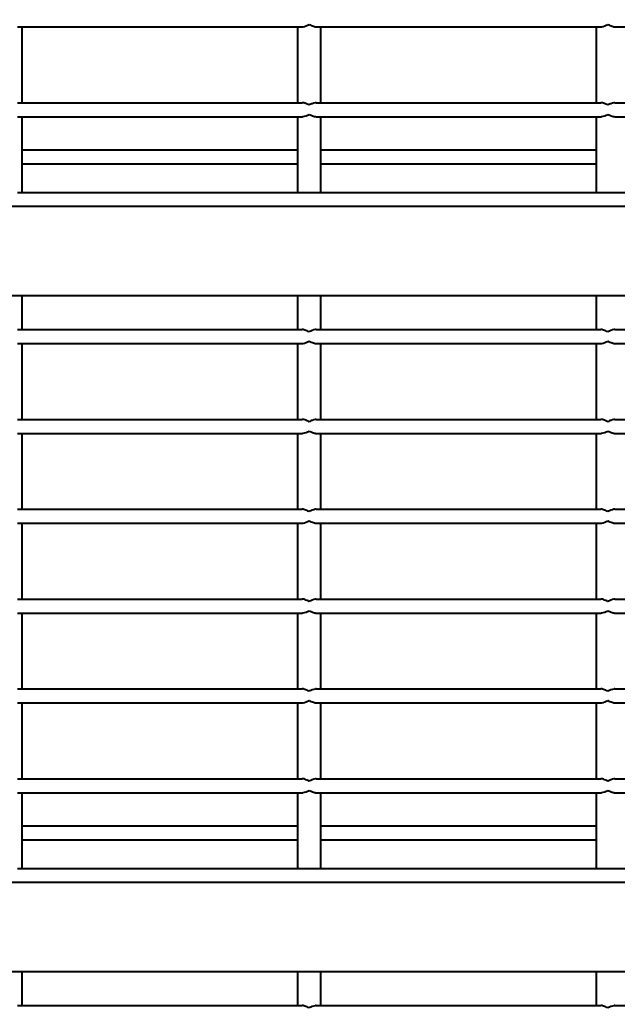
# Model space of a CAD drawing. Header units: millimetres. Extents: x 1293 to 41893, y 1011 to 26911.
# Drawn here: x 16412.8 to 16616, y 12722.7 to 13060 of the extents above; entities that cross this region are included whole.
import ezdxf

# ---------------------------------------------------------------- set-up
doc = ezdxf.new("R2010")
doc.units = ezdxf.units.MM
doc.header["$LTSCALE"] = 50
doc.layers.add('CAPA_1', color=7, linetype='Continuous')
doc.layers.add('PASILLOS', color=2, linetype='Continuous')
doc.styles.add('SLDTEXTSTYLE0', font='TXT', dxfattribs={"width": 0.75})
doc.dimstyles.new('SLDDIMSTYLE0', dxfattribs={"dimtxt": 100, "dimasz": 100, "dimexe": 0, "dimexo": 0.0625, "dimgap": 25, "dimtad": 2, "dimdec": 0, "dimrnd": 1e-09, "dimzin": 12, "dimdsep": 46, "dimtxsty": 'SLDTEXTSTYLE0', "dimsah": 1, "dimcen": 0.09, "dimadec": 0, "dimazin": 3, "dimtfac": 1, "dimtdec": 0, "dimtofl": 0, "dimtmove": 0, "dimatfit": 3, "dimfxl": 1, "dimfrac": 2, "dimtolj": 1, "dimtzin": 12, "dimarcsym": 0})

# ---------------------------------------------------------------- blocks, each defined once
blk = doc.blocks.new('_D_16')
at = {"layer": 'CAPA_1', "transparency": 16777216}
for p, q in [((7974.69, 13667.35), (7974.69, 9974.87)), ((18069.94, 13667.83), (18069.94, 9974.87)), ((7974.69, 10024.87), (18069.94, 10024.87))]:
    blk.add_line(p, q, dxfattribs=at)
for points in [[(7974.69, 10024.87), (8074.69, 10009.48), (8074.69, 10040.25)], [(18069.94, 10024.87), (17969.94, 10040.25), (17969.94, 10009.48)]]:
    blk.add_solid(points, dxfattribs=at)
at = {"layer": 'CAPA_1', "transparency": 16777216, "insert": (12837.59, 10153.77), "char_height": 100, "attachment_point": 1, "style": 'SLDTEXTSTYLE0'}
blk.add_mtext('10095', dxfattribs=at)

msp = doc.modelspace()

# ---------------------------------------------------------------- linework, layer by layer
at = {"layer": 'PASILLOS', "linetype": 'Continuous', "lineweight": 25}
for p, q in [((16412.0240732, 13057.6032231), (16508.8615732, 13057.6032231)), ((16413.6115732, 13031.8257231), (16413.6115732, 13057.6032231)), ((16507.2740732, 13057.6032231), (16507.2740732, 13031.8257231)), ((16513.6240732, 13057.6032231), (16610.4615732, 13057.6032231)), ((16515.2115732, 13031.8257231), (16515.2115732, 13057.6032231)), ((16608.8740732, 13057.6032231), (16608.8740732, 13031.8257231)), ((16615.2240732, 13057.6032231), (16712.0615732, 13057.6032231)), ((16412.0240732, 13031.8257231), (16508.8615732, 13031.8257231)), ((16513.6240732, 13031.8257231), (16610.4615732, 13031.8257231)), ((16615.2240732, 13031.8257231), (16712.0615732, 13031.8257231)), ((16412.0240732, 13027.0632231), (16508.8615732, 13027.0632231)), ((16413.6115732, 13001.2857231), (16413.6115732, 13027.0632231)), ((16507.2740732, 13027.0632231), (16507.2740732, 13001.2857231)), ((16513.6240732, 13027.0632231), (16610.4615732, 13027.0632231)), ((16515.2115732, 13001.2857231), (16515.2115732, 13027.0632231)), ((16608.8740732, 13027.0632231), (16608.8740732, 13001.2857231)), ((16615.2240732, 13027.0632231), (16712.0615732, 13027.0632231)), ((16413.6115732, 13015.7923902), (16507.2740732, 13015.7923902)), ((16515.2115732, 13015.7923902), (16608.8740732, 13015.7923902)), ((16413.6115732, 13011.0298902), (16507.2740732, 13011.0298902)), ((16515.2115732, 13011.0298902), (16608.8740732, 13011.0298902)), ((16412.0240732, 13001.2857231), (16508.8615732, 13001.2857231)), ((16508.8615732, 13001.2857231), (16513.6240732, 13001.2857231)), ((16513.6240732, 13001.2857231), (16610.4615732, 13001.2857231)), ((16610.4615732, 13001.2857231), (16615.2240732, 13001.2857231)), ((16615.2240732, 13001.2857231), (16712.0615732, 13001.2857231)), ((17041.4678232, 12996.5232231), (16285.8178232, 12996.5232231)), ((17041.4678232, 12966.2057231), (16285.8178232, 12966.2057231)), ((16413.6115732, 12954.7123902), (16413.6115732, 12966.2057231)), ((16507.2740732, 12966.2057231), (16507.2740732, 12954.7123902)), ((16515.2115732, 12954.7123902), (16515.2115732, 12966.2057231)), ((16608.8740732, 12966.2057231), (16608.8740732, 12954.7123902)), ((16412.0240732, 12954.7123902), (16508.8615732, 12954.7123902)), ((16513.6240732, 12954.7123902), (16610.4615732, 12954.7123902)), ((16615.2240732, 12954.7123902), (16712.0615732, 12954.7123902)), ((16412.0240732, 12949.9498902), (16508.8615732, 12949.9498902)), ((16413.6115732, 12924.1723902), (16413.6115732, 12949.9498902)), ((16507.2740732, 12949.9498902), (16507.2740732, 12924.1723902)), ((16513.6240732, 12949.9498902), (16610.4615732, 12949.9498902)), ((16515.2115732, 12924.1723902), (16515.2115732, 12949.9498902)), ((16608.8740732, 12949.9498902), (16608.8740732, 12924.1723902)), ((16615.2240732, 12949.9498902), (16712.0615732, 12949.9498902)), ((16412.0240732, 12924.1723902), (16508.8615732, 12924.1723902)), ((16513.6240732, 12924.1723902), (16610.4615732, 12924.1723902)), ((16615.2240732, 12924.1723902), (16712.0615732, 12924.1723902)), ((16412.0240732, 12919.4098902), (16508.8615732, 12919.4098902)), ((16413.6115732, 12893.6323902), (16413.6115732, 12919.4098902)), ((16507.2740732, 12919.4098902), (16507.2740732, 12893.6323902)), ((16513.6240732, 12919.4098902), (16610.4615732, 12919.4098902)), ((16515.2115732, 12893.6323902), (16515.2115732, 12919.4098902)), ((16608.8740732, 12919.4098902), (16608.8740732, 12893.6323902)), ((16615.2240732, 12919.4098902), (16712.0615732, 12919.4098902)), ((16412.0240732, 12893.6323902), (16508.8615732, 12893.6323902)), ((16513.6240732, 12893.6323902), (16610.4615732, 12893.6323902)), ((16615.2240732, 12893.6323902), (16712.0615732, 12893.6323902)), ((16412.0240732, 12888.8698902), (16508.8615732, 12888.8698902)), ((16413.6115732, 12863.0923902), (16413.6115732, 12888.8698902)), ((16507.2740732, 12888.8698902), (16507.2740732, 12863.0923902)), ((16513.6240732, 12888.8698902), (16610.4615732, 12888.8698902)), ((16515.2115732, 12863.0923902), (16515.2115732, 12888.8698902)), ((16608.8740732, 12888.8698902), (16608.8740732, 12863.0923902)), ((16615.2240732, 12888.8698902), (16712.0615732, 12888.8698902)), ((16412.0240732, 12863.0923902), (16508.8615732, 12863.0923902)), ((16513.6240732, 12863.0923902), (16610.4615732, 12863.0923902)), ((16615.2240732, 12863.0923902), (16712.0615732, 12863.0923902)), ((16412.0240732, 12858.3298902), (16508.8615732, 12858.3298902)), ((16413.6115732, 12832.5523902), (16413.6115732, 12858.3298902)), ((16507.2740732, 12858.3298902), (16507.2740732, 12832.5523902)), ((16513.6240732, 12858.3298902), (16610.4615732, 12858.3298902)), ((16515.2115732, 12832.5523902), (16515.2115732, 12858.3298902)), ((16608.8740732, 12858.3298902), (16608.8740732, 12832.5523902)), ((16615.2240732, 12858.3298902), (16712.0615732, 12858.3298902)), ((16412.0240732, 12832.5523902), (16508.8615732, 12832.5523902)), ((16513.6240732, 12832.5523902), (16610.4615732, 12832.5523902)), ((16615.2240732, 12832.5523902), (16712.0615732, 12832.5523902)), ((16412.0240732, 12827.7898902), (16508.8615732, 12827.7898902)), ((16413.6115732, 12802.0123902), (16413.6115732, 12827.7898902)), ((16507.2740732, 12827.7898902), (16507.2740732, 12802.0123902)), ((16513.6240732, 12827.7898902), (16610.4615732, 12827.7898902)), ((16515.2115732, 12802.0123902), (16515.2115732, 12827.7898902)), ((16608.8740732, 12827.7898902), (16608.8740732, 12802.0123902)), ((16615.2240732, 12827.7898902), (16712.0615732, 12827.7898902)), ((16412.0240732, 12802.0123902), (16508.8615732, 12802.0123902)), ((16513.6240732, 12802.0123902), (16610.4615732, 12802.0123902)), ((16615.2240732, 12802.0123902), (16712.0615732, 12802.0123902)), ((16412.0240732, 12797.2498902), (16508.8615732, 12797.2498902)), ((16413.6115732, 12771.4723902), (16413.6115732, 12797.2498902)), ((16507.2740732, 12797.2498902), (16507.2740732, 12771.4723902)), ((16513.6240732, 12797.2498902), (16610.4615732, 12797.2498902)), ((16515.2115732, 12771.4723902), (16515.2115732, 12797.2498902)), ((16608.8740732, 12797.2498902), (16608.8740732, 12771.4723902)), ((16615.2240732, 12797.2498902), (16712.0615732, 12797.2498902)), ((16413.6115732, 12785.9790573), (16507.2740732, 12785.9790573)), ((16515.2115732, 12785.9790573), (16608.8740732, 12785.9790573)), ((16413.6115732, 12781.2165573), (16507.2740732, 12781.2165573)), ((16515.2115732, 12781.2165573), (16608.8740732, 12781.2165573)), ((16412.0240732, 12771.4723902), (16508.8615732, 12771.4723902)), ((16508.8615732, 12771.4723902), (16513.6240732, 12771.4723902)), ((16513.6240732, 12771.4723902), (16610.4615732, 12771.4723902)), ((16610.4615732, 12771.4723902), (16615.2240732, 12771.4723902)), ((16615.2240732, 12771.4723902), (16712.0615732, 12771.4723902)), ((17041.4678232, 12766.7098902), (16285.8178232, 12766.7098902)), ((17041.4678232, 12736.3923902), (16285.8178232, 12736.3923902)), ((16413.6115732, 12724.8990573), (16413.6115732, 12736.3923902)), ((16507.2740732, 12736.3923902), (16507.2740732, 12724.8990573)), ((16515.2115732, 12724.8990573), (16515.2115732, 12736.3923902)), ((16608.8740732, 12736.3923902), (16608.8740732, 12724.8990573)), ((16412.0240732, 12724.8990573), (16508.8615732, 12724.8990573)), ((16513.6240732, 12724.8990573), (16610.4615732, 12724.8990573)), ((16615.2240732, 12724.8990573), (16712.0615732, 12724.8990573))]:
    msp.add_line(p, q, dxfattribs=at)
for points, knots in [([(16508.8615732, 13057.6032231), (16508.988376, 13057.6130653), (16509.4042281, 13057.6453427), (16510.2068173, 13057.9375539), (16510.8838178, 13058.2364143), (16511.2389892, 13058.3952585), (16511.2428232, 13058.3969731)], [0, 0, 0, 0, 0.1723614537, 0.5652622384, 0.9953071929, 1, 1, 1, 1]), ([(16511.2428232, 13058.3969731), (16511.246657, 13058.3952586), (16511.7265646, 13058.1806373), (16512.439838, 13057.8622313), (16513.2238008, 13057.6277145), (16513.5249339, 13057.6092891), (16513.6240732, 13057.6032231)], [0, 0, 0, 0, 0.0046971273, 0.5879730074, 0.8643521995, 1, 1, 1, 1]), ([(16610.4615732, 13057.6032231), (16610.588376, 13057.6130653), (16611.0042281, 13057.6453427), (16611.8068173, 13057.9375539), (16612.4838178, 13058.2364143), (16612.8389892, 13058.3952585), (16612.8428232, 13058.3969731)], [0, 0, 0, 0, 0.1723614537, 0.5652622384, 0.9953071929, 1, 1, 1, 1]), ([(16612.8428232, 13058.3969731), (16612.846657, 13058.3952586), (16613.3265646, 13058.1806373), (16614.039838, 13057.8622313), (16614.8238008, 13057.6277145), (16615.1249339, 13057.6092891), (16615.2240732, 13057.6032231)], [0, 0, 0, 0, 0.00469712726, 0.58797300742, 0.86435219951, 1, 1, 1, 1]), ([(16511.2428232, 13031.0319731), (16511.2389893, 13031.0336877), (16510.7590818, 13031.248309), (16510.0458083, 13031.566715), (16509.2618455, 13031.8012318), (16508.9607124, 13031.8196571), (16508.8615732, 13031.8257231)], [0, 0, 0, 0, 0.00469712726, 0.58797300732, 0.86435219951, 1, 1, 1, 1]), ([(16513.6240732, 13031.8257231), (16513.4972703, 13031.815881), (16513.0814182, 13031.7836035), (16512.278829, 13031.4913924), (16511.6018285, 13031.192532), (16511.2466571, 13031.0336878), (16511.2428232, 13031.0319731)], [0, 0, 0, 0, 0.1723614537, 0.5652622384, 0.9953071929, 1, 1, 1, 1]), ([(16612.8428232, 13031.0319731), (16612.8389893, 13031.0336877), (16612.3590818, 13031.248309), (16611.6458083, 13031.566715), (16610.8618455, 13031.8012318), (16610.5607124, 13031.8196571), (16610.4615732, 13031.8257231)], [0, 0, 0, 0, 0.0046971273, 0.5879730074, 0.8643521995, 1, 1, 1, 1]), ([(16615.2240732, 13031.8257231), (16615.0972703, 13031.815881), (16614.6814182, 13031.7836035), (16613.878829, 13031.4913924), (16613.2018285, 13031.192532), (16612.8466571, 13031.0336878), (16612.8428232, 13031.0319731)], [0, 0, 0, 0, 0.1723614537, 0.5652622384, 0.9953071929, 1, 1, 1, 1]), ([(16508.8615732, 13027.0632231), (16508.988376, 13027.0730653), (16509.4042281, 13027.1053427), (16510.2068173, 13027.3975539), (16510.8838178, 13027.6964143), (16511.2389892, 13027.8552585), (16511.2428232, 13027.8569731)], [0, 0, 0, 0, 0.1723614537, 0.5652622384, 0.9953071929, 1, 1, 1, 1]), ([(16511.2428232, 13027.8569731), (16511.246657, 13027.8552586), (16511.7265646, 13027.6406373), (16512.439838, 13027.3222313), (16513.2238008, 13027.0877145), (16513.5249339, 13027.0692891), (16513.6240732, 13027.0632231)], [0, 0, 0, 0, 0.00469712726, 0.58797300735, 0.86435219951, 1, 1, 1, 1]), ([(16610.4615732, 13027.0632231), (16610.588376, 13027.0730653), (16611.0042281, 13027.1053427), (16611.8068173, 13027.3975539), (16612.4838178, 13027.6964143), (16612.8389892, 13027.8552585), (16612.8428232, 13027.8569731)], [0, 0, 0, 0, 0.1723614537, 0.5652622384, 0.9953071929, 1, 1, 1, 1]), ([(16612.8428232, 13027.8569731), (16612.846657, 13027.8552586), (16613.3265646, 13027.6406373), (16614.039838, 13027.3222313), (16614.8238008, 13027.0877145), (16615.1249339, 13027.0692891), (16615.2240732, 13027.0632231)], [0, 0, 0, 0, 0.0046971273, 0.5879730074, 0.8643521995, 1, 1, 1, 1]), ([(16511.2428232, 12953.9186402), (16511.2389893, 12953.9203547), (16510.7590818, 12954.1349761), (16510.0458083, 12954.453382), (16509.2618455, 12954.6878989), (16508.9607124, 12954.7063242), (16508.8615732, 12954.7123902)], [0, 0, 0, 0, 0.0046971273, 0.5879730073, 0.8643521995, 1, 1, 1, 1]), ([(16513.6240732, 12954.7123902), (16513.4972703, 12954.7025481), (16513.0814182, 12954.6702706), (16512.278829, 12954.3780595), (16511.6018285, 12954.0791991), (16511.2466571, 12953.9203549), (16511.2428232, 12953.9186402)], [0, 0, 0, 0, 0.1723614537, 0.5652622384, 0.9953071929, 1, 1, 1, 1]), ([(16612.8428232, 12953.9186402), (16612.8389893, 12953.9203547), (16612.3590818, 12954.1349761), (16611.6458083, 12954.453382), (16610.8618455, 12954.6878989), (16610.5607124, 12954.7063242), (16610.4615732, 12954.7123902)], [0, 0, 0, 0, 0.0046971273, 0.5879730074, 0.8643521995, 1, 1, 1, 1]), ([(16615.2240732, 12954.7123902), (16615.0972703, 12954.7025481), (16614.6814182, 12954.6702706), (16613.878829, 12954.3780595), (16613.2018285, 12954.0791991), (16612.8466571, 12953.9203549), (16612.8428232, 12953.9186402)], [0, 0, 0, 0, 0.1723614537, 0.5652622384, 0.9953071929, 1, 1, 1, 1]), ([(16508.8615732, 12949.9498902), (16508.988376, 12949.9597323), (16509.4042281, 12949.9920098), (16510.2068173, 12950.2842209), (16510.8838178, 12950.5830813), (16511.2389892, 12950.7419256), (16511.2428232, 12950.7436402)], [0, 0, 0, 0, 0.1723614537, 0.5652622384, 0.9953071929, 1, 1, 1, 1]), ([(16511.2428232, 12950.7436402), (16511.246657, 12950.7419257), (16511.7265646, 12950.5273043), (16512.439838, 12950.2088984), (16513.2238008, 12949.9743815), (16513.5249339, 12949.9559562), (16513.6240732, 12949.9498902)], [0, 0, 0, 0, 0.0046971273, 0.5879730074, 0.8643521995, 1, 1, 1, 1]), ([(16610.4615732, 12949.9498902), (16610.588376, 12949.9597323), (16611.0042281, 12949.9920098), (16611.8068173, 12950.2842209), (16612.4838178, 12950.5830813), (16612.8389892, 12950.7419256), (16612.8428232, 12950.7436402)], [0, 0, 0, 0, 0.1723614537, 0.5652622384, 0.9953071929, 1, 1, 1, 1]), ([(16612.8428232, 12950.7436402), (16612.846657, 12950.7419257), (16613.3265646, 12950.5273043), (16614.039838, 12950.2088984), (16614.8238008, 12949.9743815), (16615.1249339, 12949.9559562), (16615.2240732, 12949.9498902)], [0, 0, 0, 0, 0.0046971273, 0.5879730074, 0.8643521995, 1, 1, 1, 1]), ([(16511.2428232, 12923.3786402), (16511.2389893, 12923.3803547), (16510.7590818, 12923.5949761), (16510.0458083, 12923.913382), (16509.2618455, 12924.1478989), (16508.9607124, 12924.1663242), (16508.8615732, 12924.1723902)], [0, 0, 0, 0, 0.0046971273, 0.5879730073, 0.8643521995, 1, 1, 1, 1]), ([(16513.6240732, 12924.1723902), (16513.4972703, 12924.1625481), (16513.0814182, 12924.1302706), (16512.278829, 12923.8380595), (16511.6018285, 12923.5391991), (16511.2466571, 12923.3803549), (16511.2428232, 12923.3786402)], [0, 0, 0, 0, 0.1723614537, 0.5652622384, 0.9953071929, 1, 1, 1, 1]), ([(16612.8428232, 12923.3786402), (16612.8389893, 12923.3803547), (16612.3590818, 12923.5949761), (16611.6458083, 12923.913382), (16610.8618455, 12924.1478989), (16610.5607124, 12924.1663242), (16610.4615732, 12924.1723902)], [0, 0, 0, 0, 0.00469712726, 0.58797300738, 0.86435219951, 1, 1, 1, 1]), ([(16615.2240732, 12924.1723902), (16615.0972703, 12924.1625481), (16614.6814182, 12924.1302706), (16613.878829, 12923.8380595), (16613.2018285, 12923.5391991), (16612.8466571, 12923.3803549), (16612.8428232, 12923.3786402)], [0, 0, 0, 0, 0.1723614537, 0.5652622384, 0.9953071929, 1, 1, 1, 1]), ([(16508.8615732, 12919.4098902), (16508.988376, 12919.4197323), (16509.4042281, 12919.4520098), (16510.2068173, 12919.7442209), (16510.8838178, 12920.0430813), (16511.2389892, 12920.2019256), (16511.2428232, 12920.2036402)], [0, 0, 0, 0, 0.1723614537, 0.5652622384, 0.9953071929, 1, 1, 1, 1]), ([(16511.2428232, 12920.2036402), (16511.246657, 12920.2019257), (16511.7265646, 12919.9873043), (16512.439838, 12919.6688984), (16513.2238008, 12919.4343815), (16513.5249339, 12919.4159562), (16513.6240732, 12919.4098902)], [0, 0, 0, 0, 0.0046971273, 0.5879730074, 0.8643521995, 1, 1, 1, 1]), ([(16610.4615732, 12919.4098902), (16610.588376, 12919.4197323), (16611.0042281, 12919.4520098), (16611.8068173, 12919.7442209), (16612.4838178, 12920.0430813), (16612.8389892, 12920.2019256), (16612.8428232, 12920.2036402)], [0, 0, 0, 0, 0.1723614537, 0.5652622384, 0.9953071929, 1, 1, 1, 1]), ([(16612.8428232, 12920.2036402), (16612.846657, 12920.2019257), (16613.3265646, 12919.9873043), (16614.039838, 12919.6688984), (16614.8238008, 12919.4343815), (16615.1249339, 12919.4159562), (16615.2240732, 12919.4098902)], [0, 0, 0, 0, 0.0046971273, 0.5879730074, 0.8643521995, 1, 1, 1, 1]), ([(16511.2428232, 12892.8386402), (16511.2389893, 12892.8403547), (16510.7590818, 12893.0549761), (16510.0458083, 12893.373382), (16509.2618455, 12893.6078989), (16508.9607124, 12893.6263242), (16508.8615732, 12893.6323902)], [0, 0, 0, 0, 0.0046971273, 0.5879730073, 0.8643521995, 1, 1, 1, 1]), ([(16513.6240732, 12893.6323902), (16513.4972703, 12893.6225481), (16513.0814182, 12893.5902706), (16512.278829, 12893.2980595), (16511.6018285, 12892.9991991), (16511.2466571, 12892.8403549), (16511.2428232, 12892.8386402)], [0, 0, 0, 0, 0.1723614537, 0.5652622384, 0.9953071929, 1, 1, 1, 1]), ([(16612.8428232, 12892.8386402), (16612.8389893, 12892.8403547), (16612.3590818, 12893.0549761), (16611.6458083, 12893.373382), (16610.8618455, 12893.6078989), (16610.5607124, 12893.6263242), (16610.4615732, 12893.6323902)], [0, 0, 0, 0, 0.00469712726, 0.58797300738, 0.86435219951, 1, 1, 1, 1]), ([(16615.2240732, 12893.6323902), (16615.0972703, 12893.6225481), (16614.6814182, 12893.5902706), (16613.878829, 12893.2980595), (16613.2018285, 12892.9991991), (16612.8466571, 12892.8403549), (16612.8428232, 12892.8386402)], [0, 0, 0, 0, 0.1723614537, 0.5652622384, 0.9953071929, 1, 1, 1, 1]), ([(16508.8615732, 12888.8698902), (16508.988376, 12888.8797323), (16509.4042281, 12888.9120098), (16510.2068173, 12889.2042209), (16510.8838178, 12889.5030813), (16511.2389892, 12889.6619256), (16511.2428232, 12889.6636402)], [0, 0, 0, 0, 0.1723614537, 0.5652622384, 0.9953071929, 1, 1, 1, 1]), ([(16511.2428232, 12889.6636402), (16511.246657, 12889.6619257), (16511.7265646, 12889.4473043), (16512.439838, 12889.1288984), (16513.2238008, 12888.8943815), (16513.5249339, 12888.8759562), (16513.6240732, 12888.8698902)], [0, 0, 0, 0, 0.0046971273, 0.5879730074, 0.8643521995, 1, 1, 1, 1]), ([(16610.4615732, 12888.8698902), (16610.588376, 12888.8797323), (16611.0042281, 12888.9120098), (16611.8068173, 12889.2042209), (16612.4838178, 12889.5030813), (16612.8389892, 12889.6619256), (16612.8428232, 12889.6636402)], [0, 0, 0, 0, 0.17236145372, 0.56526223842, 0.99530719289, 1, 1, 1, 1]), ([(16612.8428232, 12889.6636402), (16612.846657, 12889.6619257), (16613.3265646, 12889.4473043), (16614.039838, 12889.1288984), (16614.8238008, 12888.8943815), (16615.1249339, 12888.8759562), (16615.2240732, 12888.8698902)], [0, 0, 0, 0, 0.0046971273, 0.5879730074, 0.8643521995, 1, 1, 1, 1]), ([(16511.2428232, 12862.2986402), (16511.2389893, 12862.3003547), (16510.7590818, 12862.5149761), (16510.0458083, 12862.833382), (16509.2618455, 12863.0678989), (16508.9607124, 12863.0863242), (16508.8615732, 12863.0923902)], [0, 0, 0, 0, 0.0046971273, 0.5879730073, 0.8643521995, 1, 1, 1, 1]), ([(16513.6240732, 12863.0923902), (16513.4972703, 12863.0825481), (16513.0814182, 12863.0502706), (16512.278829, 12862.7580595), (16511.6018285, 12862.4591991), (16511.2466571, 12862.3003549), (16511.2428232, 12862.2986402)], [0, 0, 0, 0, 0.1723614537, 0.5652622384, 0.9953071929, 1, 1, 1, 1]), ([(16612.8428232, 12862.2986402), (16612.8389893, 12862.3003547), (16612.3590818, 12862.5149761), (16611.6458083, 12862.833382), (16610.8618455, 12863.0678989), (16610.5607124, 12863.0863242), (16610.4615732, 12863.0923902)], [0, 0, 0, 0, 0.0046971273, 0.5879730074, 0.8643521995, 1, 1, 1, 1]), ([(16615.2240732, 12863.0923902), (16615.0972703, 12863.0825481), (16614.6814182, 12863.0502706), (16613.878829, 12862.7580595), (16613.2018285, 12862.4591991), (16612.8466571, 12862.3003549), (16612.8428232, 12862.2986402)], [0, 0, 0, 0, 0.1723614537, 0.5652622384, 0.9953071929, 1, 1, 1, 1]), ([(16508.8615732, 12858.3298902), (16508.988376, 12858.3397323), (16509.4042281, 12858.3720098), (16510.2068173, 12858.6642209), (16510.8838178, 12858.9630813), (16511.2389892, 12859.1219256), (16511.2428232, 12859.1236402)], [0, 0, 0, 0, 0.1723614537, 0.5652622384, 0.9953071929, 1, 1, 1, 1]), ([(16511.2428232, 12859.1236402), (16511.246657, 12859.1219257), (16511.7265646, 12858.9073043), (16512.439838, 12858.5888984), (16513.2238008, 12858.3543815), (16513.5249339, 12858.3359562), (16513.6240732, 12858.3298902)], [0, 0, 0, 0, 0.0046971273, 0.5879730074, 0.8643521995, 1, 1, 1, 1]), ([(16610.4615732, 12858.3298902), (16610.588376, 12858.3397323), (16611.0042281, 12858.3720098), (16611.8068173, 12858.6642209), (16612.4838178, 12858.9630813), (16612.8389892, 12859.1219256), (16612.8428232, 12859.1236402)], [0, 0, 0, 0, 0.1723614537, 0.5652622384, 0.9953071929, 1, 1, 1, 1]), ([(16612.8428232, 12859.1236402), (16612.846657, 12859.1219257), (16613.3265646, 12858.9073043), (16614.039838, 12858.5888984), (16614.8238008, 12858.3543815), (16615.1249339, 12858.3359562), (16615.2240732, 12858.3298902)], [0, 0, 0, 0, 0.0046971273, 0.5879730074, 0.8643521995, 1, 1, 1, 1]), ([(16511.2428232, 12831.7586402), (16511.2389893, 12831.7603547), (16510.7590818, 12831.9749761), (16510.0458083, 12832.293382), (16509.2618455, 12832.5278989), (16508.9607124, 12832.5463242), (16508.8615732, 12832.5523902)], [0, 0, 0, 0, 0.0046971273, 0.5879730073, 0.8643521995, 1, 1, 1, 1]), ([(16513.6240732, 12832.5523902), (16513.4972703, 12832.5425481), (16513.0814182, 12832.5102706), (16512.278829, 12832.2180595), (16511.6018285, 12831.9191991), (16511.2466571, 12831.7603549), (16511.2428232, 12831.7586402)], [0, 0, 0, 0, 0.1723614537, 0.5652622384, 0.9953071929, 1, 1, 1, 1]), ([(16612.8428232, 12831.7586402), (16612.8389893, 12831.7603547), (16612.3590818, 12831.9749761), (16611.6458083, 12832.293382), (16610.8618455, 12832.5278989), (16610.5607124, 12832.5463242), (16610.4615732, 12832.5523902)], [0, 0, 0, 0, 0.0046971273, 0.5879730074, 0.8643521995, 1, 1, 1, 1]), ([(16615.2240732, 12832.5523902), (16615.0972703, 12832.5425481), (16614.6814182, 12832.5102706), (16613.878829, 12832.2180595), (16613.2018285, 12831.9191991), (16612.8466571, 12831.7603549), (16612.8428232, 12831.7586402)], [0, 0, 0, 0, 0.1723614537, 0.5652622384, 0.9953071929, 1, 1, 1, 1]), ([(16508.8615732, 12827.7898902), (16508.988376, 12827.7997323), (16509.4042281, 12827.8320098), (16510.2068173, 12828.1242209), (16510.8838178, 12828.4230813), (16511.2389892, 12828.5819256), (16511.2428232, 12828.5836402)], [0, 0, 0, 0, 0.1723614537, 0.5652622384, 0.9953071929, 1, 1, 1, 1]), ([(16511.2428232, 12828.5836402), (16511.246657, 12828.5819257), (16511.7265646, 12828.3673043), (16512.439838, 12828.0488984), (16513.2238008, 12827.8143815), (16513.5249339, 12827.7959562), (16513.6240732, 12827.7898902)], [0, 0, 0, 0, 0.0046971273, 0.5879730074, 0.8643521995, 1, 1, 1, 1]), ([(16610.4615732, 12827.7898902), (16610.588376, 12827.7997323), (16611.0042281, 12827.8320098), (16611.8068173, 12828.1242209), (16612.4838178, 12828.4230813), (16612.8389892, 12828.5819256), (16612.8428232, 12828.5836402)], [0, 0, 0, 0, 0.1723614537, 0.5652622384, 0.9953071929, 1, 1, 1, 1]), ([(16612.8428232, 12828.5836402), (16612.846657, 12828.5819257), (16613.3265646, 12828.3673043), (16614.039838, 12828.0488984), (16614.8238008, 12827.8143815), (16615.1249339, 12827.7959562), (16615.2240732, 12827.7898902)], [0, 0, 0, 0, 0.0046971273, 0.5879730074, 0.8643521995, 1, 1, 1, 1]), ([(16511.2428232, 12801.2186402), (16511.2389893, 12801.2203547), (16510.7590818, 12801.4349761), (16510.0458083, 12801.753382), (16509.2618455, 12801.9878989), (16508.9607124, 12802.0063242), (16508.8615732, 12802.0123902)], [0, 0, 0, 0, 0.0046971273, 0.5879730073, 0.8643521995, 1, 1, 1, 1]), ([(16513.6240732, 12802.0123902), (16513.4972703, 12802.0025481), (16513.0814182, 12801.9702706), (16512.278829, 12801.6780595), (16511.6018285, 12801.3791991), (16511.2466571, 12801.2203549), (16511.2428232, 12801.2186402)], [0, 0, 0, 0, 0.1723614537, 0.5652622384, 0.9953071929, 1, 1, 1, 1]), ([(16612.8428232, 12801.2186402), (16612.8389893, 12801.2203547), (16612.3590818, 12801.4349761), (16611.6458083, 12801.753382), (16610.8618455, 12801.9878989), (16610.5607124, 12802.0063242), (16610.4615732, 12802.0123902)], [0, 0, 0, 0, 0.0046971273, 0.5879730074, 0.8643521995, 1, 1, 1, 1]), ([(16615.2240732, 12802.0123902), (16615.0972703, 12802.0025481), (16614.6814182, 12801.9702706), (16613.878829, 12801.6780595), (16613.2018285, 12801.3791991), (16612.8466571, 12801.2203549), (16612.8428232, 12801.2186402)], [0, 0, 0, 0, 0.1723614537, 0.5652622384, 0.9953071929, 1, 1, 1, 1]), ([(16508.8615732, 12797.2498902), (16508.988376, 12797.2597323), (16509.4042281, 12797.2920098), (16510.2068173, 12797.5842209), (16510.8838178, 12797.8830813), (16511.2389892, 12798.0419256), (16511.2428232, 12798.0436402)], [0, 0, 0, 0, 0.1723614537, 0.5652622384, 0.9953071929, 1, 1, 1, 1]), ([(16511.2428232, 12798.0436402), (16511.246657, 12798.0419257), (16511.7265646, 12797.8273043), (16512.439838, 12797.5088984), (16513.2238008, 12797.2743815), (16513.5249339, 12797.2559562), (16513.6240732, 12797.2498902)], [0, 0, 0, 0, 0.0046971273, 0.5879730074, 0.8643521995, 1, 1, 1, 1]), ([(16610.4615732, 12797.2498902), (16610.588376, 12797.2597323), (16611.0042281, 12797.2920098), (16611.8068173, 12797.5842209), (16612.4838178, 12797.8830813), (16612.8389892, 12798.0419256), (16612.8428232, 12798.0436402)], [0, 0, 0, 0, 0.17236145372, 0.56526223842, 0.99530719289, 1, 1, 1, 1]), ([(16612.8428232, 12798.0436402), (16612.846657, 12798.0419257), (16613.3265646, 12797.8273043), (16614.039838, 12797.5088984), (16614.8238008, 12797.2743815), (16615.1249339, 12797.2559562), (16615.2240732, 12797.2498902)], [0, 0, 0, 0, 0.0046971273, 0.5879730074, 0.8643521995, 1, 1, 1, 1]), ([(16511.2428232, 12724.1053073), (16511.2389893, 12724.1070218), (16510.7590818, 12724.3216431), (16510.0458083, 12724.6400491), (16509.2618455, 12724.874566), (16508.9607124, 12724.8929913), (16508.8615732, 12724.8990573)], [0, 0, 0, 0, 0.0046971273, 0.5879730073, 0.8643521995, 1, 1, 1, 1]), ([(16513.6240732, 12724.8990573), (16513.4972703, 12724.8892151), (16513.0814182, 12724.8569377), (16512.278829, 12724.5647266), (16511.6018285, 12724.2658662), (16511.2466571, 12724.1070219), (16511.2428232, 12724.1053073)], [0, 0, 0, 0, 0.1723614537, 0.5652622384, 0.9953071929, 1, 1, 1, 1]), ([(16612.8428232, 12724.1053073), (16612.8389893, 12724.1070218), (16612.3590818, 12724.3216431), (16611.6458083, 12724.6400491), (16610.8618455, 12724.874566), (16610.5607124, 12724.8929913), (16610.4615732, 12724.8990573)], [0, 0, 0, 0, 0.0046971273, 0.5879730074, 0.8643521995, 1, 1, 1, 1]), ([(16615.2240732, 12724.8990573), (16615.0972703, 12724.8892151), (16614.6814182, 12724.8569377), (16613.878829, 12724.5647266), (16613.2018285, 12724.2658662), (16612.8466571, 12724.1070219), (16612.8428232, 12724.1053073)], [0, 0, 0, 0, 0.1723614537, 0.5652622384, 0.9953071929, 1, 1, 1, 1])]:
    msp.add_open_spline(points, degree=3, knots=knots, dxfattribs=at)

# ---------------------------------------------------------------- dimensions: what is measured, and where the dimension line sits
at = {"layer": 'CAPA_1'}
dim = msp.add_linear_dim(base=(18069.9378232, 10024.8657267), p1=(7974.6878232, 13730.853389), p2=(18069.9378232, 13731.328389), dimstyle='SLDDIMSTYLE0', dxfattribs=at)
dim.commit()
dim.dimension.update_dxf_attribs({"geometry": '_D_16', "text_midpoint": (13022.3128232, 10024.8657267), "dimtype": 160})

doc.saveas('drawing.dxf')
